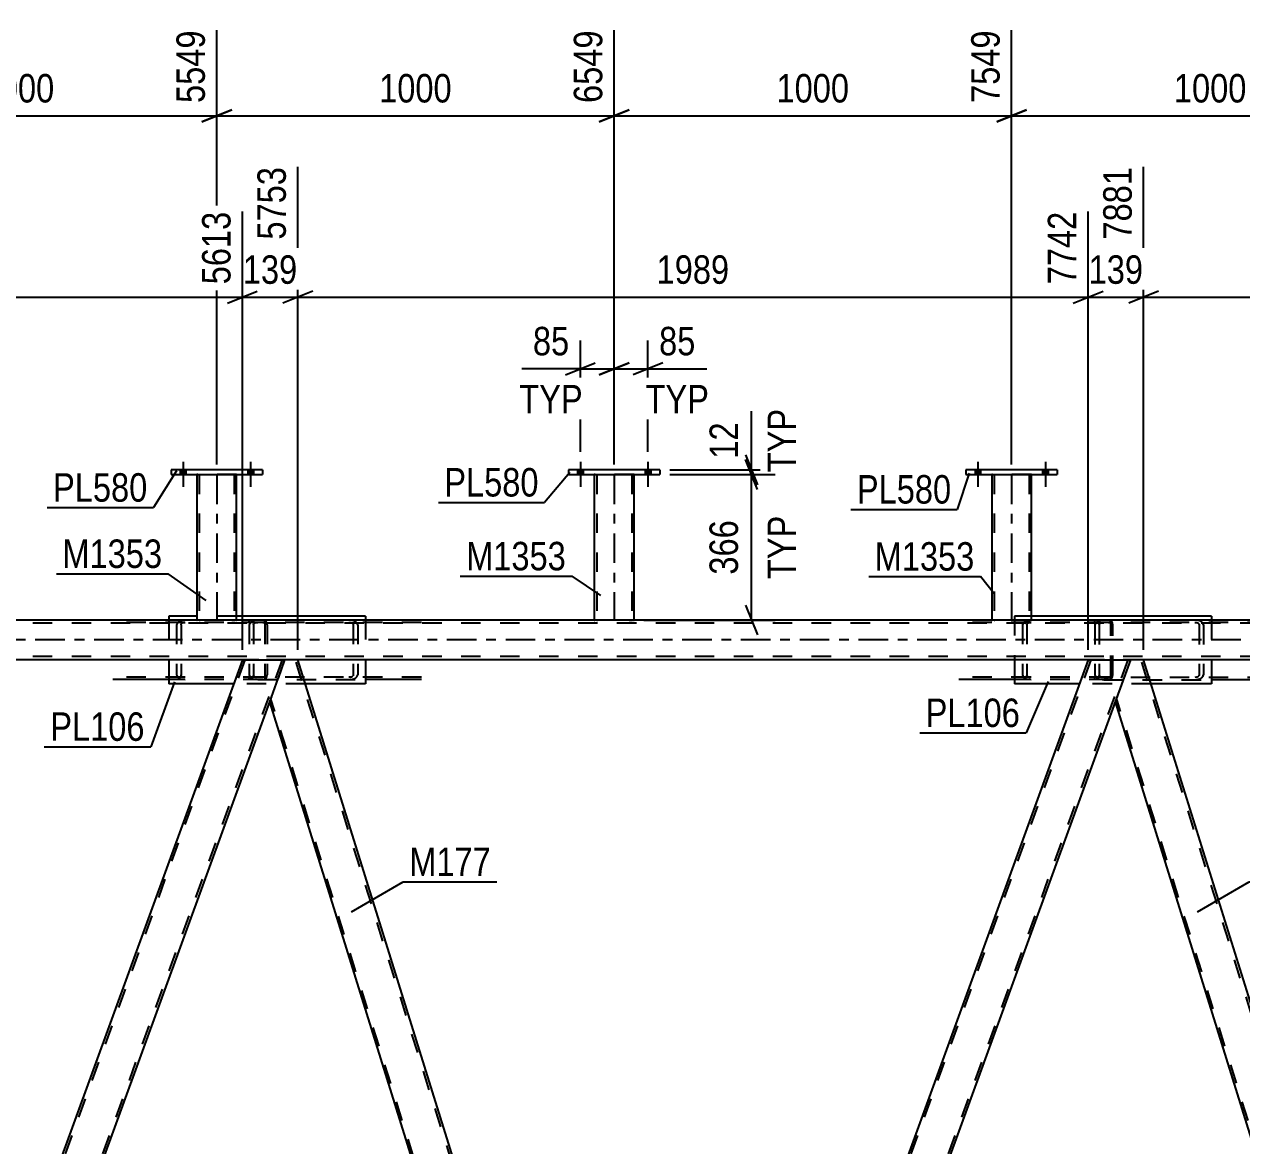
# Model space of a CAD drawing. Header units: millimetres. Extents: x -787 to 402, y -866 to -25.
# Drawn here: x -504.8 to -382.3, y -728.4 to -615.5 of the extents above; entities that cross this region are included whole.
import ezdxf

# ---------------------------------------------------------------- set-up
doc = ezdxf.new("R2010")
doc.units = ezdxf.units.MM
doc.linetypes.add('DXK_LINE_DOT2', pattern=[3.9198, 1.9599, -1.9599])
doc.linetypes.add('DXK_LINE_DOT3', pattern=[5.9187, 2.979, -0.9799, 0.9799, -0.9799])
doc.styles.add('Arial Narrow', font='ARIALN.TTF', dxfattribs={"height": 0.2})

# ---------------------------------------------------------------- blocks, each defined once
blk = doc.blocks.new('Part-569028579-78210 - 78201')
at = {"color": 2, "linetype": 'Continuous'}
for p, q in [((-393.48, -679.45), (-395.03, -683.7)), ((-392.16, -679.45), (-393.48, -679.45)), ((-355.46, -797.2), (-392.16, -679.45)), ((-395.03, -683.7), (-358.57, -800.67))]:
    blk.add_line(p, q, dxfattribs=at)
at = {"color": 7, "linetype": 'DXK_LINE_DOT2'}
for p, q in [((-355.6, -797.58), (-392.42, -679.45)), ((-358.32, -800.67), (-394.89, -683.33))]:
    blk.add_line(p, q, dxfattribs=at)
blk = doc.blocks.new('Part-569028579-78211 - 78201')
at = {"color": 7, "linetype": 'DXK_LINE_DOT2'}
for p, q in [((-397.48, -679.45), (-441.6, -800.67)), ((-393.74, -679.45), (-437.86, -800.67)), ((-393.48, -679.45), (-395.03, -683.7))]:
    blk.add_line(p, q, dxfattribs=at)
at = {"color": 2, "linetype": 'Continuous'}
for p, q in [((-397.74, -679.45), (-440.6, -797.2)), ((-397.74, -679.45), (-393.48, -679.45)), ((-395.03, -683.7), (-437.6, -800.67))]:
    blk.add_line(p, q, dxfattribs=at)
blk = doc.blocks.new('Part-569028579-78212 - 78201')
at = {"color": 2, "linetype": 'Continuous'}
for p, q in [((-478.62, -679.45), (-480.16, -683.7)), ((-477.3, -679.45), (-478.62, -679.45)), ((-440.6, -797.2), (-477.3, -679.45)), ((-480.16, -683.7), (-443.7, -800.67))]:
    blk.add_line(p, q, dxfattribs=at)
at = {"color": 7, "linetype": 'DXK_LINE_DOT2'}
for p, q in [((-440.73, -797.58), (-477.55, -679.45)), ((-443.45, -800.67), (-480.03, -683.33))]:
    blk.add_line(p, q, dxfattribs=at)
blk = doc.blocks.new('Part-569028579-78213 - 78201')
at = {"color": 7, "linetype": 'DXK_LINE_DOT2'}
for p, q in [((-482.62, -679.45), (-526.74, -800.67)), ((-478.87, -679.45), (-522.99, -800.67)), ((-478.62, -679.45), (-480.16, -683.7))]:
    blk.add_line(p, q, dxfattribs=at)
at = {"color": 2, "linetype": 'Continuous'}
for p, q in [((-482.87, -679.45), (-525.73, -797.2)), ((-482.87, -679.45), (-478.62, -679.45)), ((-480.16, -683.7), (-522.74, -800.67))]:
    blk.add_line(p, q, dxfattribs=at)
blk = doc.blocks.new('Part-569028579-78283 - 78201')
at = {"color": 7, "linetype": 'DXK_LINE_DOT2'}
for p, q in [((-405.16, -675.06), (-405.16, -679.45)), ((-403.45, -675.06), (-405.16, -675.06)), ((-385.34, -675.45), (-385.34, -679.45)), ((-391.42, -681.86), (-398.61, -681.86))]:
    blk.add_line(p, q, dxfattribs=at)
at = {"color": 2, "linetype": 'Continuous'}
for p, q in [((-385.34, -675.06), (-403.45, -675.06)), ((-385.34, -675.06), (-385.34, -675.45)), ((-405.16, -679.45), (-405.16, -681.86)), ((-385.34, -679.45), (-385.34, -681.86)), ((-398.61, -681.86), (-405.16, -681.86)), ((-385.34, -681.86), (-391.42, -681.86))]:
    blk.add_line(p, q, dxfattribs=at)
blk = doc.blocks.new('Part-569028579-78284 - 78201')
at = {"color": 2, "linetype": 'Continuous'}
for p, q in [((-490.29, -675.06), (-490.29, -675.45)), ((-487.45, -675.06), (-490.29, -675.06)), ((-470.47, -675.06), (-483.45, -675.06)), ((-470.47, -675.06), (-470.47, -675.45)), ((-490.29, -679.45), (-490.29, -681.86)), ((-470.47, -679.45), (-470.47, -681.86)), ((-483.75, -681.86), (-490.29, -681.86)), ((-470.47, -681.86), (-476.55, -681.86))]:
    blk.add_line(p, q, dxfattribs=at)
at = {"color": 7, "linetype": 'DXK_LINE_DOT2'}
for p, q in [((-483.45, -675.06), (-487.45, -675.06)), ((-490.29, -675.45), (-490.29, -679.45)), ((-470.47, -675.45), (-470.47, -679.45)), ((-476.55, -681.86), (-483.75, -681.86))]:
    blk.add_line(p, q, dxfattribs=at)
blk = doc.blocks.new('Part-569028579-78222 - 78201')
at = {"color": 7, "linetype": 'DXK_LINE_DOT2'}
for p, q in [((-396.99, -675.75), (-397.06, -675.94)), ((-397.06, -675.94), (-397.06, -680.98)), ((-396.62, -675.94), (-396.59, -675.84)), ((-396.62, -675.94), (-396.62, -680.98)), ((-396.18, -675.46), (-396.52, -675.49)), ((-396.35, -675.71), (-396.18, -675.7)), ((-379.73, -675.46), (-396.18, -675.46)), ((-379.73, -675.7), (-396.18, -675.7)), ((-386.68, -675.49), (-387.01, -675.46)), ((-387.01, -675.7), (-386.84, -675.71)), ((-386.61, -675.84), (-386.58, -675.94)), ((-386.58, -675.94), (-386.58, -680.98)), ((-386.14, -675.94), (-386.21, -675.75)), ((-386.14, -675.94), (-386.14, -680.98)), ((-397.06, -680.98), (-396.99, -681.16)), ((-396.59, -681.07), (-396.62, -680.98)), ((-396.18, -681.22), (-396.35, -681.2)), ((-379.73, -681.22), (-396.18, -681.22)), ((-386.84, -681.2), (-387.01, -681.22)), ((-386.58, -680.98), (-386.61, -681.07)), ((-386.21, -681.16), (-386.14, -680.98)), ((-396.52, -681.42), (-396.18, -681.46)), ((-396.18, -681.46), (-385.34, -681.46)), ((-387.01, -681.46), (-386.68, -681.42))]:
    blk.add_line(p, q, dxfattribs=at)
at = {"color": 2, "linetype": 'Continuous'}
blk.add_line((-379.73, -681.46), (-385.34, -681.46), dxfattribs=at)
at = {"color": 7, "linetype": 'DXK_LINE_DOT2'}
for centre, radius, start, end in [((-396.38, -676.3), 0.817, 99.5182, 138.0638), ((-396.28, -676.12), 0.409, 99.5182, 138.0638), ((-386.91, -676.12), 0.409, 41.9362, 80.4818), ((-386.81, -676.3), 0.817, 41.9362, 80.4818), ((-396.38, -680.61), 0.817, 221.9362, 260.4818), ((-396.28, -680.79), 0.409, 221.9362, 260.4818), ((-386.91, -680.79), 0.409, 279.5182, 318.0638), ((-386.81, -680.61), 0.817, 279.5182, 318.0638)]:
    blk.add_arc(centre, radius, start, end, dxfattribs=at)
blk = doc.blocks.new('Part-569028579-78224 - 78201')
at = {"color": 7, "linetype": 'DXK_LINE_DOT2'}
for p, q in [((-482.14, -675.8), (-482.19, -675.93)), ((-482.19, -675.93), (-482.19, -680.97)), ((-482.12, -675.75), (-482.14, -675.8)), ((-481.75, -675.93), (-481.72, -675.84)), ((-481.75, -675.93), (-481.75, -680.97)), ((-481.32, -675.45), (-481.65, -675.49)), ((-481.48, -675.71), (-481.32, -675.69)), ((-464.86, -675.45), (-481.32, -675.45)), ((-464.86, -675.69), (-481.32, -675.69)), ((-471.81, -675.49), (-472.15, -675.45)), ((-472.15, -675.69), (-471.98, -675.71)), ((-471.74, -675.84), (-471.71, -675.93)), ((-471.71, -675.93), (-471.71, -680.97)), ((-471.32, -675.8), (-471.34, -675.75)), ((-471.27, -675.93), (-471.32, -675.8)), ((-471.27, -675.93), (-471.27, -680.97)), ((-482.19, -680.97), (-482.12, -681.16)), ((-481.72, -681.07), (-481.75, -680.97)), ((-481.32, -681.21), (-481.48, -681.2)), ((-464.86, -681.21), (-481.32, -681.21)), ((-471.98, -681.2), (-472.15, -681.21)), ((-471.71, -680.97), (-471.74, -681.07)), ((-471.34, -681.16), (-471.27, -680.97)), ((-481.65, -681.42), (-481.32, -681.45)), ((-481.32, -681.45), (-470.47, -681.45)), ((-472.15, -681.45), (-471.81, -681.42))]:
    blk.add_line(p, q, dxfattribs=at)
at = {"color": 2, "linetype": 'Continuous'}
blk.add_line((-464.86, -681.45), (-470.47, -681.45), dxfattribs=at)
at = {"color": 7, "linetype": 'DXK_LINE_DOT2'}
for centre, radius, start, end in [((-481.52, -676.3), 0.817, 99.5182, 138.0638), ((-481.42, -676.12), 0.409, 99.5182, 138.0638), ((-472.05, -676.12), 0.409, 41.9362, 80.4818), ((-471.95, -676.3), 0.817, 41.9362, 80.4818), ((-481.52, -680.61), 0.817, 221.9362, 260.4818), ((-481.42, -680.79), 0.409, 221.9362, 260.4818), ((-472.05, -680.79), 0.409, 279.5182, 318.0638), ((-471.95, -680.61), 0.817, 279.5182, 318.0638)]:
    blk.add_arc(centre, radius, start, end, dxfattribs=at)
blk = doc.blocks.new('Part-569028579-78225 - 78201')
at = {"color": 7, "linetype": 'DXK_LINE_DOT2'}
for p, q in [((-395.68, -675.45), (-410.77, -675.45)), ((-395.68, -675.69), (-410.77, -675.69)), ((-404.29, -675.75), (-404.36, -675.93)), ((-404.36, -675.93), (-404.36, -680.97)), ((-403.92, -675.93), (-403.89, -675.84)), ((-403.92, -675.93), (-403.92, -680.97)), ((-403.48, -675.45), (-403.82, -675.49)), ((-403.65, -675.71), (-403.48, -675.69)), ((-397.06, -675.69), (-397.06, -675.45)), ((-395.52, -675.49), (-395.68, -675.45)), ((-395.68, -675.69), (-395.6, -675.71)), ((-395.6, -675.71), (-395.53, -675.77)), ((-395.53, -675.77), (-395.48, -675.84)), ((-395.38, -675.6), (-395.52, -675.49)), ((-395.48, -675.84), (-395.47, -675.93)), ((-395.47, -680.97), (-395.47, -675.93)), ((-395.28, -675.75), (-395.38, -675.6)), ((-395.25, -675.93), (-395.28, -675.75)), ((-395.25, -680.97), (-395.25, -675.93)), ((-395.68, -681.21), (-410.77, -681.21)), ((-404.36, -680.97), (-404.29, -681.16)), ((-403.89, -681.07), (-403.92, -680.97)), ((-403.48, -681.21), (-403.65, -681.2)), ((-397.06, -681.45), (-397.06, -681.21)), ((-395.6, -681.2), (-395.68, -681.21)), ((-395.53, -681.14), (-395.6, -681.2)), ((-395.48, -681.07), (-395.53, -681.14)), ((-395.47, -680.97), (-395.48, -681.07)), ((-395.38, -681.31), (-395.28, -681.16)), ((-395.28, -681.16), (-395.25, -680.97)), ((-395.68, -681.45), (-405.16, -681.45)), ((-403.82, -681.42), (-403.48, -681.45)), ((-395.68, -681.45), (-395.52, -681.42)), ((-395.52, -681.42), (-395.38, -681.31))]:
    blk.add_line(p, q, dxfattribs=at)
at = {"color": 2, "linetype": 'Continuous'}
blk.add_line((-405.16, -681.45), (-410.77, -681.45), dxfattribs=at)
at = {"color": 7, "linetype": 'DXK_LINE_DOT2'}
for centre, radius, start, end in [((-403.68, -676.3), 0.817, 99.5182, 138.0638), ((-403.58, -676.12), 0.409, 99.5182, 138.0638), ((-403.68, -680.61), 0.817, 221.9362, 260.4818), ((-403.58, -680.79), 0.409, 221.9362, 260.4818)]:
    blk.add_arc(centre, radius, start, end, dxfattribs=at)
blk = doc.blocks.new('Part-569028579-78227 - 78201')
at = {"color": 7, "linetype": 'DXK_LINE_DOT2'}
for p, q in [((-480.82, -675.45), (-495.9, -675.45)), ((-480.82, -675.69), (-495.9, -675.69)), ((-489.44, -675.8), (-489.49, -675.93)), ((-489.49, -675.93), (-489.49, -680.97)), ((-489.42, -675.75), (-489.44, -675.8)), ((-489.05, -675.93), (-489.02, -675.84)), ((-489.05, -675.93), (-489.05, -680.97)), ((-488.62, -675.45), (-488.95, -675.49)), ((-488.78, -675.71), (-488.62, -675.69)), ((-482.19, -675.69), (-482.19, -675.45)), ((-480.65, -675.49), (-480.82, -675.45)), ((-480.82, -675.69), (-480.73, -675.71)), ((-480.73, -675.71), (-480.66, -675.77)), ((-480.66, -675.77), (-480.62, -675.84)), ((-480.51, -675.6), (-480.65, -675.49)), ((-480.62, -675.84), (-480.6, -675.93)), ((-480.6, -675.93), (-480.6, -680.97)), ((-480.41, -675.75), (-480.51, -675.6)), ((-480.38, -675.93), (-480.41, -675.75)), ((-480.38, -675.93), (-480.38, -680.97)), ((-480.82, -681.21), (-495.9, -681.21)), ((-489.49, -680.97), (-489.42, -681.16)), ((-489.02, -681.07), (-489.05, -680.97)), ((-488.62, -681.21), (-488.78, -681.2)), ((-482.19, -681.45), (-482.19, -681.21)), ((-480.73, -681.2), (-480.82, -681.21)), ((-480.66, -681.14), (-480.73, -681.2)), ((-480.62, -681.07), (-480.66, -681.14)), ((-480.6, -680.97), (-480.62, -681.07)), ((-480.51, -681.31), (-480.41, -681.16)), ((-480.41, -681.16), (-480.38, -680.97)), ((-480.82, -681.45), (-490.29, -681.45)), ((-488.95, -681.42), (-488.62, -681.45)), ((-480.82, -681.45), (-480.65, -681.42)), ((-480.65, -681.42), (-480.51, -681.31))]:
    blk.add_line(p, q, dxfattribs=at)
at = {"color": 2, "linetype": 'Continuous'}
blk.add_line((-490.29, -681.45), (-495.9, -681.45), dxfattribs=at)
at = {"color": 7, "linetype": 'DXK_LINE_DOT2'}
for centre, radius, start, end in [((-488.82, -676.3), 0.817, 99.5182, 138.0638), ((-488.72, -676.12), 0.409, 99.5182, 138.0638), ((-488.82, -680.61), 0.817, 221.9362, 260.4818), ((-488.72, -680.79), 0.409, 221.9362, 260.4818)]:
    blk.add_arc(centre, radius, start, end, dxfattribs=at)
blk = doc.blocks.new('Part-569028579-78375 - 78201')
at = {"color": 2, "linetype": 'Continuous'}
for p, q in [((-447.45, -660.81), (-447.45, -675.46)), ((-443.45, -675.46), (-443.45, -660.81)), ((-443.93, -675.46), (-447.45, -675.46)), ((-443.49, -675.46), (-443.93, -675.46)), ((-443.49, -675.46), (-443.45, -675.46))]:
    blk.add_line(p, q, dxfattribs=at)
at = {"color": 7, "linetype": 'DXK_LINE_DOT2'}
for p, q in [((-443.45, -660.81), (-447.45, -660.81)), ((-447.21, -660.81), (-447.21, -675.46)), ((-443.69, -660.81), (-443.69, -675.46)), ((-447.45, -675.46), (-447.41, -675.46)), ((-447.21, -675.46), (-447.19, -675.46)), ((-447.19, -675.46), (-447.15, -675.46)), ((-447.15, -675.46), (-447.14, -675.46)), ((-443.93, -675.46), (-443.59, -675.46))]:
    blk.add_line(p, q, dxfattribs=at)
at = {"color": 7, "linetype": 'DXK_LINE_DOT3'}
blk.add_line((-445.45, -660.81), (-445.45, -675.46), dxfattribs=at)
blk = doc.blocks.new('Part-569028579-78371 - 78201')
at = {"color": 2, "linetype": 'Continuous'}
for p, q in [((-407.45, -660.81), (-407.45, -675.46)), ((-403.45, -675.46), (-403.45, -660.81)), ((-403.93, -675.46), (-407.45, -675.46)), ((-403.49, -675.46), (-403.93, -675.46)), ((-403.49, -675.46), (-403.45, -675.46))]:
    blk.add_line(p, q, dxfattribs=at)
at = {"color": 7, "linetype": 'DXK_LINE_DOT2'}
for p, q in [((-403.45, -660.81), (-407.45, -660.81)), ((-407.21, -660.81), (-407.21, -675.46)), ((-403.69, -660.81), (-403.69, -675.46)), ((-407.45, -675.46), (-407.41, -675.46)), ((-407.21, -675.46), (-407.19, -675.46)), ((-407.19, -675.46), (-407.15, -675.46)), ((-407.15, -675.46), (-407.14, -675.46)), ((-403.93, -675.46), (-403.59, -675.46))]:
    blk.add_line(p, q, dxfattribs=at)
at = {"color": 7, "linetype": 'DXK_LINE_DOT3'}
blk.add_line((-405.45, -660.81), (-405.45, -675.46), dxfattribs=at)
blk = doc.blocks.new('Part-569028579-78372 - 78201')
at = {"color": 2, "linetype": 'Continuous'}
for p, q in [((-410.05, -660.33), (-410.05, -660.81)), ((-400.85, -660.33), (-410.05, -660.33)), ((-400.85, -660.33), (-400.85, -660.81)), ((-410.05, -660.81), (-400.85, -660.81))]:
    blk.add_line(p, q, dxfattribs=at)
blk = doc.blocks.new('Part-569028579-78376 - 78201')
at = {"color": 2, "linetype": 'Continuous'}
for p, q in [((-450.05, -660.33), (-450.05, -660.81)), ((-440.85, -660.33), (-450.05, -660.33)), ((-440.85, -660.33), (-440.85, -660.81)), ((-450.05, -660.81), (-440.85, -660.81))]:
    blk.add_line(p, q, dxfattribs=at)
blk = doc.blocks.new('Part-569028579-78379 - 78201')
at = {"color": 2, "linetype": 'Continuous'}
for p, q in [((-487.45, -660.81), (-487.45, -675.46)), ((-483.45, -675.46), (-483.45, -660.81)), ((-483.93, -675.46), (-487.45, -675.46)), ((-483.49, -675.46), (-483.93, -675.46)), ((-483.49, -675.46), (-483.45, -675.46))]:
    blk.add_line(p, q, dxfattribs=at)
at = {"color": 7, "linetype": 'DXK_LINE_DOT2'}
for p, q in [((-483.45, -660.81), (-487.45, -660.81)), ((-487.21, -660.81), (-487.21, -675.46)), ((-483.69, -660.81), (-483.69, -675.46)), ((-487.45, -675.46), (-487.41, -675.46)), ((-487.21, -675.46), (-487.19, -675.46)), ((-487.19, -675.46), (-487.15, -675.46)), ((-487.15, -675.46), (-487.14, -675.46)), ((-483.93, -675.46), (-483.59, -675.46))]:
    blk.add_line(p, q, dxfattribs=at)
at = {"color": 7, "linetype": 'DXK_LINE_DOT3'}
blk.add_line((-485.45, -660.81), (-485.45, -675.46), dxfattribs=at)
blk = doc.blocks.new('Part-569028579-78380 - 78201')
at = {"color": 2, "linetype": 'Continuous'}
for p, q in [((-490.05, -660.33), (-490.05, -660.81)), ((-480.85, -660.33), (-490.05, -660.33)), ((-480.85, -660.33), (-480.85, -660.81)), ((-490.05, -660.81), (-480.85, -660.81))]:
    blk.add_line(p, q, dxfattribs=at)
blk = doc.blocks.new('Part-569028579-78428 - 78201')
at = {"color": 7, "linetype": 'DXK_LINE_DOT2'}
for p, q in [((-98.27, -675.77), (-707.41, -675.77)), ((-483.45, -675.45), (-487.45, -675.45)), ((-443.45, -675.45), (-447.45, -675.45)), ((-403.45, -675.45), (-407.45, -675.45)), ((-98.27, -679.13), (-707.41, -679.13)), ((-98.27, -679.45), (-482.87, -679.45)), ((-477.3, -679.45), (-482.87, -679.45)), ((-392.16, -679.45), (-397.74, -679.45))]:
    blk.add_line(p, q, dxfattribs=at)
at = {"color": 2, "linetype": 'Continuous'}
for p, q in [((-487.45, -675.45), (-523.45, -675.45)), ((-447.45, -675.45), (-483.45, -675.45)), ((-407.45, -675.45), (-443.45, -675.45)), ((-367.45, -675.45), (-403.45, -675.45)), ((-482.87, -679.45), (-562.43, -679.45)), ((-397.74, -679.45), (-477.3, -679.45)), ((-312.61, -679.45), (-392.16, -679.45))]:
    blk.add_line(p, q, dxfattribs=at)
at = {"color": 7, "linetype": 'DXK_LINE_DOT3'}
blk.add_line((-98.27, -677.45), (-707.41, -677.45), dxfattribs=at)
blk = doc.blocks.new('Bolt-569028579-78487 - 78201')
at = {"linetype": 'Continuous'}
for points in [[(-408.57, -660.33), (-409.13, -660.33), (-409.13, -660.81), (-408.57, -660.81)], [(-408.57, -660.33), (-409.13, -660.33), (-409.13, -660.81), (-408.57, -660.81)], [(-401.77, -660.33), (-402.33, -660.33), (-402.33, -660.81), (-401.77, -660.81)], [(-401.77, -660.33), (-402.33, -660.33), (-402.33, -660.81), (-401.77, -660.81)]]:
    blk.add_hatch(color=1, dxfattribs=at).paths.add_polyline_path(points)
at = {"color": 1, "linetype": 'Continuous'}
for p, q in [((-409.13, -660.33), (-409.13, -660.81)), ((-409.13, -660.33), (-409.13, -660.81)), ((-408.85, -659.53), (-408.85, -662.05)), ((-408.85, -659.53), (-408.85, -662.05)), ((-408.57, -660.33), (-408.57, -660.81)), ((-408.57, -660.33), (-408.57, -660.81)), ((-402.33, -660.33), (-402.33, -660.81)), ((-402.33, -660.33), (-402.33, -660.81)), ((-402.05, -659.53), (-402.05, -662.05)), ((-402.05, -659.53), (-402.05, -662.05)), ((-401.77, -660.33), (-401.77, -660.81)), ((-401.77, -660.33), (-401.77, -660.81))]:
    blk.add_line(p, q, dxfattribs=at)
blk = doc.blocks.new('Bolt-569028579-78489 - 78201')
at = {"linetype": 'Continuous'}
for points in [[(-448.57, -660.33), (-449.13, -660.33), (-449.13, -660.81), (-448.57, -660.81)], [(-448.57, -660.33), (-449.13, -660.33), (-449.13, -660.81), (-448.57, -660.81)], [(-441.77, -660.33), (-442.33, -660.33), (-442.33, -660.81), (-441.77, -660.81)], [(-441.77, -660.33), (-442.33, -660.33), (-442.33, -660.81), (-441.77, -660.81)]]:
    blk.add_hatch(color=1, dxfattribs=at).paths.add_polyline_path(points)
at = {"color": 1, "linetype": 'Continuous'}
for p, q in [((-449.13, -660.33), (-449.13, -660.81)), ((-449.13, -660.33), (-449.13, -660.81)), ((-448.85, -659.53), (-448.85, -662.05)), ((-448.85, -659.53), (-448.85, -662.05)), ((-448.57, -660.33), (-448.57, -660.81)), ((-448.57, -660.33), (-448.57, -660.81)), ((-442.33, -660.33), (-442.33, -660.81)), ((-442.33, -660.33), (-442.33, -660.81)), ((-442.05, -659.53), (-442.05, -662.05)), ((-442.05, -659.53), (-442.05, -662.05)), ((-441.77, -660.33), (-441.77, -660.81)), ((-441.77, -660.33), (-441.77, -660.81))]:
    blk.add_line(p, q, dxfattribs=at)
blk = doc.blocks.new('Bolt-569028579-78491 - 78201')
at = {"linetype": 'Continuous'}
for points in [[(-488.57, -660.33), (-489.13, -660.33), (-489.13, -660.81), (-488.57, -660.81)], [(-488.57, -660.33), (-489.13, -660.33), (-489.13, -660.81), (-488.57, -660.81)], [(-481.77, -660.33), (-482.33, -660.33), (-482.33, -660.81), (-481.77, -660.81)], [(-481.77, -660.33), (-482.33, -660.33), (-482.33, -660.81), (-481.77, -660.81)]]:
    blk.add_hatch(color=1, dxfattribs=at).paths.add_polyline_path(points)
at = {"color": 1, "linetype": 'Continuous'}
for p, q in [((-489.13, -660.33), (-489.13, -660.81)), ((-489.13, -660.33), (-489.13, -660.81)), ((-488.85, -659.53), (-488.85, -662.05)), ((-488.85, -659.53), (-488.85, -662.05)), ((-488.57, -660.33), (-488.57, -660.81)), ((-488.57, -660.33), (-488.57, -660.81)), ((-482.33, -660.33), (-482.33, -660.81)), ((-482.33, -660.33), (-482.33, -660.81)), ((-482.05, -659.53), (-482.05, -662.05)), ((-482.05, -659.53), (-482.05, -662.05)), ((-481.77, -660.33), (-481.77, -660.81)), ((-481.77, -660.33), (-481.77, -660.81))]:
    blk.add_line(p, q, dxfattribs=at)
blk = doc.blocks.new('StraightDimension-569028579-80091 - 78201')
at = {"color": 7, "linetype": 'Continuous'}
for p, q in [((-392.16, -678.45), (-392.16, -629.84)), ((-312.61, -678.45), (-312.61, -634.34)), ((-390.66, -642.36), (-393.66, -643.56)), ((-392.16, -642.96), (-312.61, -642.96)), ((-314.11, -643.56), (-311.11, -642.36))]:
    blk.add_line(p, q, dxfattribs=at)
at = {"color": 0}
blk.add_wipeout([(-348.13, -642.21), (-348.13, -638.01), (-356.64, -638.01), (-356.64, -642.21)], dxfattribs=at)
at = {"color": 3, "style": 'Arial Narrow'}
blk.add_text('1989', height=2.863, dxfattribs=at).set_placement((-356.04, -641.61))
at = {"color": 0, "linetype": 'Continuous'}
blk.add_wipeout([(-313.21, -633.74), (-317.41, -633.74), (-317.41, -642.26), (-313.21, -642.26)], dxfattribs=at)
at = {"color": 3, "linetype": 'Continuous', "style": 'Arial Narrow'}
blk.add_text('9870', height=2.863, rotation=90.0002, dxfattribs=at).set_placement((-313.81, -641.66))
blk = doc.blocks.new('StraightDimension-569028579-80092 - 78201')
at = {"color": 7, "linetype": 'Continuous'}
for p, q in [((-392.16, -678.45), (-392.16, -629.84)), ((-397.74, -678.45), (-397.74, -634.34)), ((-399.24, -643.56), (-396.24, -642.36)), ((-397.74, -642.96), (-392.16, -642.96)), ((-390.66, -642.36), (-393.66, -643.56))]:
    blk.add_line(p, q, dxfattribs=at)
at = {"color": 0}
blk.add_wipeout([(-391.61, -642.21), (-391.61, -638.01), (-398.29, -638.01), (-398.29, -642.21)], dxfattribs=at)
at = {"color": 3, "style": 'Arial Narrow'}
blk.add_text('139', height=2.863, dxfattribs=at).set_placement((-397.69, -641.61))
at = {"color": 0, "linetype": 'Continuous'}
blk.add_wipeout([(-392.76, -629.24), (-396.96, -629.24), (-396.96, -637.76), (-392.76, -637.76)], dxfattribs=at)
at = {"color": 3, "linetype": 'Continuous', "style": 'Arial Narrow'}
blk.add_text('7881', height=2.863, rotation=90.0002, dxfattribs=at).set_placement((-393.36, -637.16))
blk = doc.blocks.new('StraightDimension-569028579-80093 - 78201')
at = {"color": 7, "linetype": 'Continuous'}
for p, q in [((-477.3, -678.45), (-477.3, -629.84)), ((-397.74, -678.45), (-397.74, -634.34)), ((-475.8, -642.36), (-478.8, -643.56)), ((-477.3, -642.96), (-397.74, -642.96)), ((-399.24, -643.56), (-396.24, -642.36))]:
    blk.add_line(p, q, dxfattribs=at)
at = {"color": 0}
blk.add_wipeout([(-433.26, -642.21), (-433.26, -638.01), (-441.78, -638.01), (-441.78, -642.21)], dxfattribs=at)
at = {"color": 3, "style": 'Arial Narrow'}
blk.add_text('1989', height=2.863, dxfattribs=at).set_placement((-441.18, -641.61))
at = {"color": 0, "linetype": 'Continuous'}
blk.add_wipeout([(-398.34, -633.74), (-402.54, -633.74), (-402.54, -642.26), (-398.34, -642.26)], dxfattribs=at)
at = {"color": 3, "linetype": 'Continuous', "style": 'Arial Narrow'}
blk.add_text('7742', height=2.863, rotation=90.0002, dxfattribs=at).set_placement((-398.94, -641.66))
blk = doc.blocks.new('StraightDimension-569028579-79383 - 78201')
at = {"color": 7, "linetype": 'Continuous'}
for p, q in [((-405.45, -659.81), (-405.45, -616.1)), ((-365.45, -659.81), (-365.45, -616.1)), ((-403.95, -624.11), (-406.95, -625.31)), ((-405.45, -624.71), (-365.45, -624.71)), ((-366.95, -625.31), (-363.95, -624.11))]:
    blk.add_line(p, q, dxfattribs=at)
at = {"color": 0}
blk.add_wipeout([(-381.19, -623.96), (-381.19, -619.76), (-389.71, -619.76), (-389.71, -623.96)], dxfattribs=at)
at = {"color": 3, "style": 'Arial Narrow'}
blk.add_text('1000', height=2.863, dxfattribs=at).set_placement((-389.11, -623.36))
at = {"color": 0, "linetype": 'Continuous'}
blk.add_wipeout([(-366.05, -615.5), (-370.25, -615.5), (-370.25, -624.01), (-366.05, -624.01)], dxfattribs=at)
at = {"color": 3, "linetype": 'Continuous', "style": 'Arial Narrow'}
blk.add_text('8549', height=2.863, rotation=90.0002, dxfattribs=at).set_placement((-366.65, -623.41))
blk = doc.blocks.new('StraightDimension-569028579-79384 - 78201')
at = {"color": 7, "linetype": 'Continuous'}
for p, q in [((-445.45, -659.81), (-445.45, -616.1)), ((-405.45, -659.81), (-405.45, -616.1)), ((-443.95, -624.11), (-446.95, -625.31)), ((-445.45, -624.71), (-405.45, -624.71)), ((-406.95, -625.31), (-403.95, -624.11))]:
    blk.add_line(p, q, dxfattribs=at)
at = {"color": 0}
blk.add_wipeout([(-421.19, -623.96), (-421.19, -619.76), (-429.71, -619.76), (-429.71, -623.96)], dxfattribs=at)
at = {"color": 3, "style": 'Arial Narrow'}
blk.add_text('1000', height=2.863, dxfattribs=at).set_placement((-429.11, -623.36))
at = {"color": 0, "linetype": 'Continuous'}
blk.add_wipeout([(-406.05, -615.5), (-410.25, -615.5), (-410.25, -624.01), (-406.05, -624.01)], dxfattribs=at)
at = {"color": 3, "linetype": 'Continuous', "style": 'Arial Narrow'}
blk.add_text('7549', height=2.863, rotation=90.0002, dxfattribs=at).set_placement((-406.65, -623.41))
blk = doc.blocks.new('StraightDimension-569028579-79385 - 78201')
at = {"color": 7, "linetype": 'Continuous'}
for p, q in [((-485.45, -659.81), (-485.45, -616.1)), ((-445.45, -659.81), (-445.45, -616.1)), ((-483.95, -624.11), (-486.95, -625.31)), ((-485.45, -624.71), (-445.45, -624.71)), ((-446.95, -625.31), (-443.95, -624.11))]:
    blk.add_line(p, q, dxfattribs=at)
at = {"color": 0}
blk.add_wipeout([(-461.19, -623.96), (-461.19, -619.76), (-469.71, -619.76), (-469.71, -623.96)], dxfattribs=at)
at = {"color": 3, "style": 'Arial Narrow'}
blk.add_text('1000', height=2.863, dxfattribs=at).set_placement((-469.11, -623.36))
at = {"color": 0, "linetype": 'Continuous'}
blk.add_wipeout([(-446.05, -615.5), (-450.25, -615.5), (-450.25, -624.01), (-446.05, -624.01)], dxfattribs=at)
at = {"color": 3, "linetype": 'Continuous', "style": 'Arial Narrow'}
blk.add_text('6549', height=2.863, rotation=90.0002, dxfattribs=at).set_placement((-446.65, -623.41))
blk = doc.blocks.new('StraightDimension-569028579-79386 - 78201')
at = {"color": 7, "linetype": 'Continuous'}
for p, q in [((-525.45, -659.81), (-525.45, -616.1)), ((-485.45, -659.81), (-485.45, -616.1)), ((-523.95, -624.11), (-526.95, -625.31)), ((-525.45, -624.71), (-485.45, -624.71)), ((-486.95, -625.31), (-483.95, -624.11))]:
    blk.add_line(p, q, dxfattribs=at)
at = {"color": 0}
blk.add_wipeout([(-501.19, -623.96), (-501.19, -619.76), (-509.71, -619.76), (-509.71, -623.96)], dxfattribs=at)
at = {"color": 3, "style": 'Arial Narrow'}
blk.add_text('1000', height=2.863, dxfattribs=at).set_placement((-509.11, -623.36))
at = {"color": 0, "linetype": 'Continuous'}
blk.add_wipeout([(-486.05, -615.5), (-490.25, -615.5), (-490.25, -624.01), (-486.05, -624.01)], dxfattribs=at)
at = {"color": 3, "linetype": 'Continuous', "style": 'Arial Narrow'}
blk.add_text('5549', height=2.863, rotation=90.0002, dxfattribs=at).set_placement((-486.65, -623.41))
blk = doc.blocks.new('StraightDimension-569028579-79553 - 78201')
at = {"color": 7, "linetype": 'Continuous'}
for p, q in [((-445.45, -659.81), (-445.45, -647.31)), ((-442.05, -658.53), (-442.05, -647.31)), ((-446.95, -650.76), (-443.95, -649.56)), ((-445.45, -650.16), (-442.05, -650.16)), ((-440.55, -649.56), (-443.55, -650.76)), ((-442.05, -650.16), (-436.14, -650.16)), ((-442.05, -650.16), (-436.14, -650.16))]:
    blk.add_line(p, q, dxfattribs=at)
at = {"color": 0}
blk.add_wipeout([(-436.67, -649.41), (-436.67, -645.21), (-441.53, -645.21), (-441.53, -649.41)], dxfattribs=at)
at = {"color": 0, "linetype": 'Continuous'}
blk.add_wipeout([(-435.3, -655.26), (-435.3, -651.06), (-442.89, -651.06), (-442.89, -655.26)], dxfattribs=at)
at = {"color": 3, "style": 'Arial Narrow'}
blk.add_text('85', height=2.863, dxfattribs=at).set_placement((-440.93, -648.81))
at = {"color": 3, "linetype": 'Continuous', "style": 'Arial Narrow'}
blk.add_text('TYP', height=2.863, dxfattribs=at).set_placement((-442.29, -654.66))
blk = doc.blocks.new('StraightDimension-569028579-79554 - 78201')
at = {"color": 7, "linetype": 'Continuous'}
for p, q in [((-448.85, -658.53), (-448.85, -647.31)), ((-445.45, -659.81), (-445.45, -647.31)), ((-448.85, -650.16), (-454.76, -650.16)), ((-448.85, -650.16), (-454.76, -650.16)), ((-450.35, -650.76), (-447.35, -649.56)), ((-448.85, -650.16), (-445.45, -650.16)), ((-443.95, -649.56), (-446.95, -650.76))]:
    blk.add_line(p, q, dxfattribs=at)
at = {"color": 0}
blk.add_wipeout([(-449.38, -649.41), (-449.38, -645.21), (-454.23, -645.21), (-454.23, -649.41)], dxfattribs=at)
at = {"color": 0, "linetype": 'Continuous'}
blk.add_wipeout([(-448.01, -655.26), (-448.01, -651.06), (-455.6, -651.06), (-455.6, -655.26)], dxfattribs=at)
at = {"color": 3, "style": 'Arial Narrow'}
blk.add_text('85', height=2.863, dxfattribs=at).set_placement((-453.63, -648.81))
at = {"color": 3, "linetype": 'Continuous', "style": 'Arial Narrow'}
blk.add_text('TYP', height=2.863, dxfattribs=at).set_placement((-455, -654.66))
blk = doc.blocks.new('StraightDimension-569028579-79572 - 78201')
at = {"color": 7, "linetype": 'Continuous'}
for p, q in [((-431.64, -660.33), (-431.64, -654.43)), ((-431.64, -660.33), (-431.64, -654.43)), ((-432.24, -658.83), (-431.04, -661.83)), ((-439.85, -660.33), (-429.24, -660.33)), ((-431.04, -662.31), (-432.24, -659.31)), ((-431.64, -660.81), (-431.64, -660.33)), ((-439.85, -660.81), (-429.24, -660.81))]:
    blk.add_line(p, q, dxfattribs=at)
at = {"color": 0, "linetype": 'Continuous'}
blk.add_wipeout([(-426.54, -653.59), (-430.74, -653.59), (-430.74, -661.18), (-426.54, -661.18)], dxfattribs=at)
at = {"color": 0}
blk.add_wipeout([(-432.39, -654.95), (-436.59, -654.95), (-436.59, -659.81), (-432.39, -659.81)], dxfattribs=at)
at = {"color": 3, "linetype": 'Continuous', "style": 'Arial Narrow'}
blk.add_text('TYP', height=2.863, rotation=90.0002, dxfattribs=at).set_placement((-427.14, -660.58))
at = {"color": 3, "style": 'Arial Narrow'}
blk.add_text('12', height=2.863, rotation=90.0002, dxfattribs=at).set_placement((-432.99, -659.21))
blk = doc.blocks.new('StraightDimension-569028579-79573 - 78201')
at = {"color": 7, "linetype": 'Continuous'}
for p, q in [((-431.04, -662.31), (-432.24, -659.31)), ((-439.85, -660.81), (-429.24, -660.81)), ((-431.64, -675.45), (-431.64, -660.81)), ((-432.24, -673.95), (-431.04, -676.95)), ((-442.45, -675.45), (-429.24, -675.45))]:
    blk.add_line(p, q, dxfattribs=at)
at = {"color": 0}
blk.add_wipeout([(-432.39, -664.79), (-436.59, -664.79), (-436.59, -671.48), (-432.39, -671.48)], dxfattribs=at)
at = {"color": 0, "linetype": 'Continuous'}
blk.add_wipeout([(-426.54, -664.34), (-430.74, -664.34), (-430.74, -671.93), (-426.54, -671.93)], dxfattribs=at)
at = {"color": 3, "linetype": 'Continuous', "style": 'Arial Narrow'}
blk.add_text('TYP', height=2.863, rotation=90.0002, dxfattribs=at).set_placement((-427.14, -671.33))
at = {"color": 3, "style": 'Arial Narrow'}
blk.add_text('366', height=2.863, rotation=90.0002, dxfattribs=at).set_placement((-432.99, -670.88))
blk = doc.blocks.new('StraightDimension-569028579-80094 - 78201')
at = {"color": 7, "linetype": 'Continuous'}
for p, q in [((-477.3, -678.45), (-477.3, -629.84)), ((-482.87, -678.45), (-482.87, -634.34)), ((-484.37, -643.56), (-481.37, -642.36)), ((-482.87, -642.96), (-477.3, -642.96)), ((-475.8, -642.36), (-478.8, -643.56))]:
    blk.add_line(p, q, dxfattribs=at)
at = {"color": 0}
blk.add_wipeout([(-476.74, -642.21), (-476.74, -638.01), (-483.43, -638.01), (-483.43, -642.21)], dxfattribs=at)
at = {"color": 3, "style": 'Arial Narrow'}
blk.add_text('139', height=2.863, dxfattribs=at).set_placement((-482.83, -641.61))
at = {"color": 0, "linetype": 'Continuous'}
blk.add_wipeout([(-477.9, -629.24), (-482.1, -629.24), (-482.1, -637.76), (-477.9, -637.76)], dxfattribs=at)
at = {"color": 3, "linetype": 'Continuous', "style": 'Arial Narrow'}
blk.add_text('5753', height=2.863, rotation=90.0002, dxfattribs=at).set_placement((-478.5, -637.16))
blk = doc.blocks.new('StraightDimension-569028579-80095 - 78201')
at = {"color": 7, "linetype": 'Continuous'}
for p, q in [((-562.43, -678.45), (-562.43, -629.84)), ((-482.87, -678.45), (-482.87, -634.34)), ((-560.93, -642.36), (-563.93, -643.56)), ((-562.43, -642.96), (-482.87, -642.96)), ((-484.37, -643.56), (-481.37, -642.36))]:
    blk.add_line(p, q, dxfattribs=at)
at = {"color": 0}
blk.add_wipeout([(-518.4, -642.21), (-518.4, -638.01), (-526.91, -638.01), (-526.91, -642.21)], dxfattribs=at)
at = {"color": 3, "style": 'Arial Narrow'}
blk.add_text('1989', height=2.863, dxfattribs=at).set_placement((-526.31, -641.61))
at = {"color": 0, "linetype": 'Continuous'}
blk.add_wipeout([(-483.47, -633.74), (-487.67, -633.74), (-487.67, -642.26), (-483.47, -642.26)], dxfattribs=at)
at = {"color": 3, "linetype": 'Continuous', "style": 'Arial Narrow'}
blk.add_text('5613', height=2.863, rotation=90.0002, dxfattribs=at).set_placement((-484.07, -641.66))
blk = doc.blocks.new('Mark-569028579-79287 - 78201')
at = {"color": 0}
blk.add_wipeout([(-411.52, -663.73), (-411.52, -660.73), (-421.02, -660.73), (-421.02, -663.73)], dxfattribs=at)
blk.add_wipeout([(-411.52, -663.73), (-411.52, -660.73), (-421.02, -660.73), (-421.02, -663.73)], dxfattribs=at)
at = {"color": 30, "linetype": 'Continuous'}
for p in [(-409.72, -660.67), (-421.62, -664.33)]:
    blk.add_line(p, (-410.92, -664.33), dxfattribs=at)
at = {"color": 3, "style": 'Arial Narrow'}
blk.add_text('PL580', height=2.863, dxfattribs=at).set_placement((-421.02, -663.73))
blk = doc.blocks.new('Mark-569028579-79191 - 78201')
at = {"color": 0}
blk.add_wipeout([(-457.86, -701.21), (-457.86, -698.21), (-466.08, -698.21), (-466.08, -701.21)], dxfattribs=at)
blk.add_wipeout([(-457.86, -701.21), (-457.86, -698.21), (-466.08, -698.21), (-466.08, -701.21)], dxfattribs=at)
at = {"color": 30, "linetype": 'Continuous'}
for p, q in [((-471.88, -704.81), (-466.68, -701.81)), ((-466.68, -701.81), (-457.26, -701.81))]:
    blk.add_line(p, q, dxfattribs=at)
at = {"color": 3, "style": 'Arial Narrow'}
blk.add_text('M177', height=2.863, dxfattribs=at).set_placement((-466.08, -701.21))
blk = doc.blocks.new('Mark-569028579-79254 - 78201')
at = {"color": 0}
blk.add_wipeout([(-453.05, -663.02), (-453.05, -660.02), (-462.55, -660.02), (-462.55, -663.02)], dxfattribs=at)
blk.add_wipeout([(-453.05, -663.02), (-453.05, -660.02), (-462.55, -660.02), (-462.55, -663.02)], dxfattribs=at)
at = {"color": 30, "linetype": 'Continuous'}
for p in [(-449.91, -660.62), (-463.15, -663.62)]:
    blk.add_line(p, (-452.45, -663.62), dxfattribs=at)
at = {"color": 3, "style": 'Arial Narrow'}
blk.add_text('PL580', height=2.863, dxfattribs=at).set_placement((-462.55, -663.02))
blk = doc.blocks.new('Mark-569028579-79161 - 78201')
at = {"color": 0}
blk.add_wipeout([(-490.94, -670.21), (-490.94, -667.21), (-500.99, -667.21), (-500.99, -670.21)], dxfattribs=at)
blk.add_wipeout([(-490.94, -670.21), (-490.94, -667.21), (-500.99, -667.21), (-500.99, -670.21)], dxfattribs=at)
at = {"color": 30, "linetype": 'Continuous'}
for p in [(-501.59, -670.81), (-486.51, -673.48)]:
    blk.add_line(p, (-490.34, -670.81), dxfattribs=at)
at = {"color": 3, "style": 'Arial Narrow'}
blk.add_text('M1353', height=2.863, dxfattribs=at).set_placement((-500.99, -670.21))
blk = doc.blocks.new('Mark-569028579-79164 - 78201')
at = {"color": 0}
blk.add_wipeout([(-492.43, -663.54), (-492.43, -660.54), (-501.93, -660.54), (-501.93, -663.54)], dxfattribs=at)
blk.add_wipeout([(-492.43, -663.54), (-492.43, -660.54), (-501.93, -660.54), (-501.93, -663.54)], dxfattribs=at)
at = {"color": 30, "linetype": 'Continuous'}
for p in [(-489.51, -660.45), (-502.53, -664.14)]:
    blk.add_line(p, (-491.83, -664.14), dxfattribs=at)
at = {"color": 3, "style": 'Arial Narrow'}
blk.add_text('PL580', height=2.863, dxfattribs=at).set_placement((-501.93, -663.54))
blk = doc.blocks.new('Mark-569028579-79185 - 78201')
at = {"color": 0}
blk.add_wipeout([(-372.73, -701.21), (-372.73, -698.21), (-380.95, -698.21), (-380.95, -701.21)], dxfattribs=at)
blk.add_wipeout([(-372.73, -701.21), (-372.73, -698.21), (-380.95, -698.21), (-380.95, -701.21)], dxfattribs=at)
at = {"color": 30, "linetype": 'Continuous'}
for p, q in [((-386.75, -704.81), (-381.55, -701.81)), ((-381.55, -701.81), (-372.13, -701.81))]:
    blk.add_line(p, q, dxfattribs=at)
at = {"color": 3, "style": 'Arial Narrow'}
blk.add_text('M177', height=2.863, dxfattribs=at).set_placement((-380.95, -701.21))
blk = doc.blocks.new('Mark-569028579-79253 - 78201')
at = {"color": 0}
blk.add_wipeout([(-450.29, -670.45), (-450.29, -667.45), (-460.35, -667.45), (-460.35, -670.45)], dxfattribs=at)
blk.add_wipeout([(-450.29, -670.45), (-450.29, -667.45), (-460.35, -667.45), (-460.35, -670.45)], dxfattribs=at)
at = {"color": 30, "linetype": 'Continuous'}
for p in [(-460.95, -671.05), (-446.81, -672.99)]:
    blk.add_line(p, (-449.69, -671.05), dxfattribs=at)
at = {"color": 3, "style": 'Arial Narrow'}
blk.add_text('M1353', height=2.863, dxfattribs=at).set_placement((-460.35, -670.45))
blk = doc.blocks.new('Mark-569028579-79284 - 78201')
at = {"color": 0}
blk.add_wipeout([(-409.18, -670.48), (-409.18, -667.48), (-419.23, -667.48), (-419.23, -670.48)], dxfattribs=at)
blk.add_wipeout([(-409.18, -670.48), (-409.18, -667.48), (-419.23, -667.48), (-419.23, -670.48)], dxfattribs=at)
at = {"color": 30, "linetype": 'Continuous'}
for p in [(-419.83, -671.08), (-407.18, -672.86)]:
    blk.add_line(p, (-408.58, -671.08), dxfattribs=at)
at = {"color": 3, "style": 'Arial Narrow'}
blk.add_text('M1353', height=2.863, dxfattribs=at).set_placement((-419.23, -670.48))
blk = doc.blocks.new('Mark-569028579-80048 - 78201')
at = {"color": 0}
blk.add_wipeout([(-492.7, -687.61), (-492.7, -684.61), (-502.21, -684.61), (-502.21, -687.61)], dxfattribs=at)
blk.add_wipeout([(-492.7, -687.61), (-492.7, -684.61), (-502.21, -684.61), (-502.21, -687.61)], dxfattribs=at)
at = {"color": 30, "linetype": 'Continuous'}
for p in [(-489.72, -681.67), (-502.81, -688.21)]:
    blk.add_line(p, (-492.1, -688.21), dxfattribs=at)
at = {"color": 3, "style": 'Arial Narrow'}
blk.add_text('PL106', height=2.863, dxfattribs=at).set_placement((-502.21, -687.61))
blk = doc.blocks.new('Mark-569028579-80055 - 78201')
at = {"color": 0}
blk.add_wipeout([(-404.59, -686.22), (-404.59, -683.22), (-414.1, -683.22), (-414.1, -686.22)], dxfattribs=at)
blk.add_wipeout([(-404.59, -686.22), (-404.59, -683.22), (-414.1, -683.22), (-414.1, -686.22)], dxfattribs=at)
at = {"color": 30, "linetype": 'Continuous'}
for p in [(-401.76, -681.64), (-414.7, -686.82)]:
    blk.add_line(p, (-403.99, -686.82), dxfattribs=at)
at = {"color": 3, "style": 'Arial Narrow'}
blk.add_text('PL106', height=2.863, dxfattribs=at).set_placement((-414.1, -686.22))

msp = doc.modelspace()

# ---------------------------------------------------------------- block references
for name in ['Part-569028579-78380 - 78201', 'Bolt-569028579-78491 - 78201', 'Part-569028579-78376 - 78201', 'Bolt-569028579-78489 - 78201', 'Part-569028579-78372 - 78201', 'Bolt-569028579-78487 - 78201', 'Part-569028579-78379 - 78201', 'Part-569028579-78375 - 78201', 'Part-569028579-78371 - 78201', 'Part-569028579-78284 - 78201', 'Part-569028579-78283 - 78201', 'Part-569028579-78428 - 78201', 'Part-569028579-78227 - 78201', 'Part-569028579-78224 - 78201', 'Part-569028579-78225 - 78201', 'Part-569028579-78222 - 78201', 'Part-569028579-78213 - 78201', 'Part-569028579-78212 - 78201', 'Part-569028579-78211 - 78201', 'Part-569028579-78210 - 78201']:
    msp.add_blockref(name, (0, 0))

# ---------------------------------------------------------------- next in the draw order: block references
for name in ['StraightDimension-569028579-80091 - 78201', 'Mark-569028579-80048 - 78201', 'Mark-569028579-80055 - 78201', 'Mark-569028579-79191 - 78201', 'Mark-569028579-79185 - 78201']:
    msp.add_blockref(name, (0, 0))

# ---------------------------------------------------------------- next in the draw order: block references
msp.add_blockref('StraightDimension-569028579-80092 - 78201', (0, 0))

# ---------------------------------------------------------------- next in the draw order: block references
msp.add_blockref('StraightDimension-569028579-80093 - 78201', (0, 0))

# ---------------------------------------------------------------- next in the draw order: block references
for name in ['StraightDimension-569028579-79383 - 78201', 'Mark-569028579-79287 - 78201', 'Mark-569028579-79253 - 78201', 'Mark-569028579-79284 - 78201']:
    msp.add_blockref(name, (0, 0))

# ---------------------------------------------------------------- next in the draw order: block references
msp.add_blockref('StraightDimension-569028579-79384 - 78201', (0, 0))

# ---------------------------------------------------------------- next in the draw order: block references
msp.add_blockref('StraightDimension-569028579-79385 - 78201', (0, 0))

# ---------------------------------------------------------------- next in the draw order: block references
for name in ['StraightDimension-569028579-79386 - 78201', 'StraightDimension-569028579-79553 - 78201']:
    msp.add_blockref(name, (0, 0))

# ---------------------------------------------------------------- next in the draw order: block references
for name in ['StraightDimension-569028579-80094 - 78201', 'StraightDimension-569028579-79554 - 78201', 'StraightDimension-569028579-79572 - 78201']:
    msp.add_blockref(name, (0, 0))

# ---------------------------------------------------------------- next in the draw order: block references
for name in ['StraightDimension-569028579-80095 - 78201', 'Mark-569028579-79254 - 78201', 'StraightDimension-569028579-79573 - 78201']:
    msp.add_blockref(name, (0, 0))

# ---------------------------------------------------------------- next in the draw order: block references
for name in ['Mark-569028579-79164 - 78201', 'Mark-569028579-79161 - 78201']:
    msp.add_blockref(name, (0, 0))

doc.saveas('drawing.dxf')
